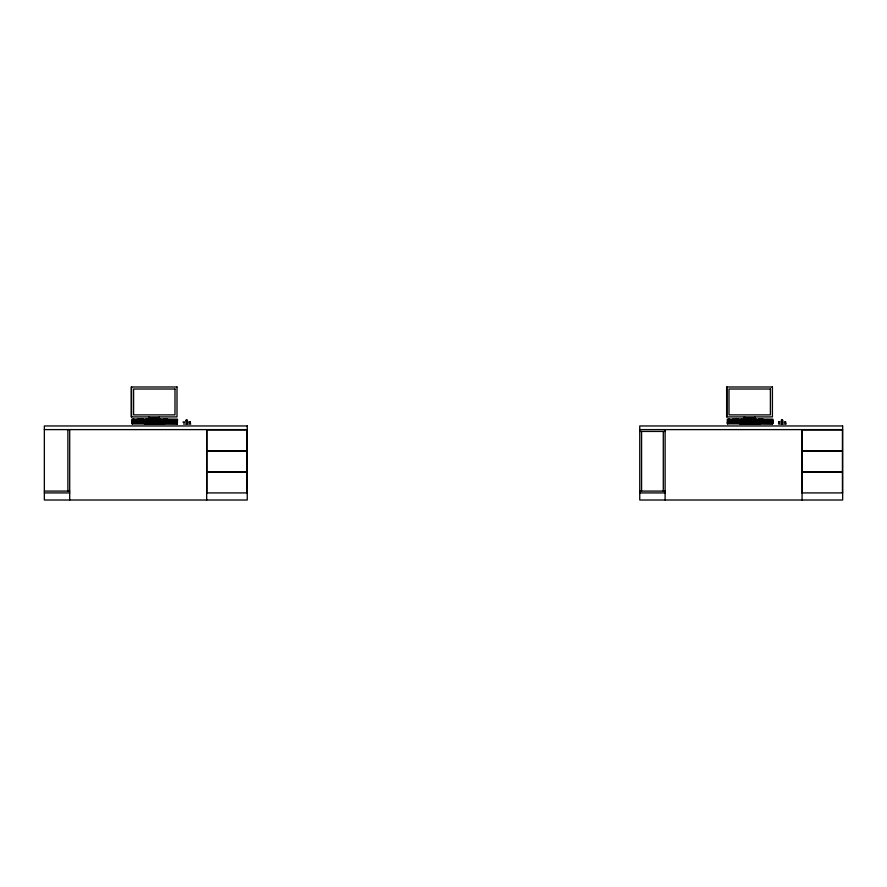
<?xml version="1.0" encoding="UTF-8"?>
<svg xmlns="http://www.w3.org/2000/svg" width="887" height="887" viewBox="0 0 887 887"><rect width="100%" height="100%" fill="white"/><g stroke="black" fill="none" stroke-linecap="round" stroke-linejoin="round"><path stroke-width="1.33" d="M149.238 416.912L149.193 417.932L159.283 417.932L159.338 416.912M744.537 420.638L744.636 416.912M754.737 416.912L754.693 417.932L744.537 417.932M185.882 420.294C184.984 420.527 188.188 420.216 187.49 420.36M781.281 420.294C780.383 420.527 783.587 420.216 782.888 420.36M177.433 420.294L177.145 423.931L132.274 423.931L131.986 423.254L177.234 423.653L177.533 422.157M727.285 423.254L772.632 423.653L772.943 422.157M778.664 421.713L778.631 423.709L778.764 421.547M177.433 423.254L177.145 423.931M177.234 423.653L177.533 419.174L152.631 419.174M132.418 420.028L134.425 420.072M132.396 420.615L138.472 420.87L137.097 420.704M132.651 421.802L136.642 421.824M138.738 421.802L137.097 421.813M155.624 420.072L157.509 419.784M157.587 419.795L159.405 419.784M162.432 420.737L164.55 420.327M161.246 422.19L161.356 420.194M164.217 421.048L162.221 420.97L162.421 420.183M161.478 422.511L132.418 422.511M167.743 420.139L168.297 420.017L166.479 420.105M169.04 419.684L177.023 420.061L173.497 420.139M168.297 420.416L163.552 420.449M166.479 421.691L168.275 421.724L168.308 422.5M166.279 421.868L168.153 421.702M168.297 420.97L167.898 420.327M168.042 422.19L162.62 421.835M168.275 422.511L162.221 422.5M173.22 421.458L176.624 421.458M176.624 422.201C179.085 420.072 173.675 419.363 175.205 421.436M177.001 422.511L169.04 422.511M749.149 420.726L748.362 420.704M752.387 421.425L748.872 421.436M756.755 419.618L755.314 419.751M757.631 419.64L763.696 419.64L761.878 420.105M757.631 420.216L763.552 420.05M757.631 420.615L762.365 420.582M759.76 419.784L761.478 420.105M756.5 422.201L756.5 420.327M757.631 421.724L763.696 421.724L763.297 422.201M759.616 421.048L757.631 420.97M756.877 422.511L727.817 422.511M759.76 421.868L761.567 421.791M761.545 421.048L759.782 421.048L759.948 420.327M759.948 421.458C757.808 421.591 763.053 421.048 761.833 422.09M763.674 421.38L757.675 421.392M768.364 420.66L766.346 420.682M763.674 422.511L757.642 422.511M768.486 420.36L770.293 420.36L770.204 422.19M768.486 420.737L772.278 420.593L766.911 420.371L768.02 420.516M770.603 421.458L772.023 421.458M772.023 422.201C774.418 419.584 768.342 419.54 770.603 422.201M772.4 422.511L764.439 422.511M742.075 419.174L727.285 419.174L727.384 423.842L772.544 423.931L772.832 420.294M166.113 421.802L162.221 421.724L162.62 422.201M733.771 419.784L731.952 420.072M759.594 422.19L757.675 422.112L763.474 422.179M132.451 420.205L132.695 422.19L161.301 422.134L161.101 420.327M145.28 420.704L146.122 420.881M164.239 419.784L162.365 420.05M162.62 420.327L162.421 421.026L167.743 421.114M164.139 420.105L166.069 420.105M166.069 420.682L168.042 420.715M169.417 420.327L169.273 422.19L176.823 422.134M166.069 422.19L166.146 421.48M173.275 421.081L174.539 421.114M739.459 419.618L731.753 420.006M740.678 420.704L741.521 420.881M749.825 421.458L748.872 422.19M758.03 420.327L757.82 421.026L763.507 421.003L763.297 420.327M759.549 420.682L761.478 420.338M764.827 420.327L764.771 422.19L764.616 420.183M756.6 422.19L756.755 420.194M761.478 422.19L761.478 421.469M766.745 421.458L768.275 421.436M768.674 421.081L770.204 421.092M768.674 421.458L770.149 421.436M770.149 421.835L768.364 421.868M158.917 419.983L160.968 419.983M160.946 420.516L157.598 420.283M754.327 419.983L756.411 420.493L752.941 420.516M132.995 419.03L134.059 419.174M132.995 419.983L135.046 419.983M135.988 419.751L134.879 419.618L136.01 419.606M132.995 420.36L135.6 420.493L133.028 420.516M135.024 420.139L133.028 420.139M136.942 420.139L135.844 419.994L136.975 419.983M144.514 419.606L147.674 419.618M149.36 419.03L150.491 419.163L149.36 419.174M132.995 421.114L135.046 421.114M140.224 420.36L141.355 420.493L140.257 420.516M152.353 419.174L151.222 419.041L152.353 419.03M135.877 421.114L137.474 421.114M142.142 420.36L143.273 420.493L142.175 420.516M145.479 419.983L146.61 420.116L145.501 420.139M147.508 419.751L144.548 419.751M154.205 419.03L155.292 419.03M135.024 421.27L133.028 421.27M147.397 419.983L148.495 419.983M149.426 419.751L148.317 419.618L149.448 419.606M137.452 421.27L135.877 421.258M138.305 421.114L139.902 421.114M145.135 420.516L144.027 420.371L145.158 420.36M148.462 420.139L147.43 420.139M139.88 421.27L138.361 421.27M140.734 421.114L150.812 421.114M150.38 420.139L149.282 419.994L150.413 419.983M159.882 419.03L160.968 419.03M144.171 420.893L143.129 420.893M147.952 420.726L147.198 420.704M140.479 420.682L149.992 420.87L149.116 420.704M153.673 420.36L154.793 420.493L153.695 420.516M164.749 419.03L165.814 419.174M155.591 420.36L156.677 420.36M160.946 419.751L159.904 419.751M166.678 419.03L167.743 419.174M151.644 421.114L153.24 421.114M156.655 420.516L155.613 420.516M150.779 421.27L140.734 421.258M153.24 421.258L151.666 421.27M154.061 421.114L155.668 421.114M155.635 421.27L154.094 421.27M156.489 421.114L158.097 421.114M158.917 421.114L160.968 421.114M160.946 420.893L156.578 420.893M158.063 421.27L156.522 421.27M160.946 421.27L158.95 421.27M171.546 419.983L172.677 420.116L171.579 420.139M173.475 419.983L176.879 420.05M176.469 419.751L175.426 419.751M163.884 421.27L162.853 421.27M171.546 420.36L172.677 420.493L171.579 420.516M173.475 420.36L174.894 420.36L174.894 421.78M167.776 421.258L166.701 421.27M171.546 420.737L172.677 420.87L171.579 420.893M169.617 421.114L172.643 421.114M172.643 421.258L169.683 421.27M174.573 421.258L173.497 421.27M728.404 419.03L729.469 419.174M730.323 419.606L731.409 419.606M736.143 419.03L737.241 419.03M728.404 419.983L730.456 419.983M731.387 419.751L730.345 419.751M728.404 420.36L730.999 420.493L728.427 420.516M730.422 420.139L728.427 420.139M732.34 420.139L731.243 419.994L732.374 419.983M728.404 420.737L731.952 420.87L728.427 420.893M744.77 419.03L745.834 419.174M728.404 421.114L730.456 421.114M741.842 419.606L742.973 419.739L741.865 419.751M737.552 420.36L738.683 420.493L737.574 420.516M740.878 419.983L742.009 420.116L740.911 420.139M749.604 419.03L750.668 419.174M730.422 421.27L728.427 421.27M731.276 421.114L732.884 421.114M739.47 420.36L740.556 420.36M742.807 419.983L743.894 419.983M732.85 421.27L731.276 421.258M733.704 421.114L735.312 421.114M736.132 421.114L746.211 421.114M740.534 420.516L739.492 420.516M743.871 420.139L742.829 420.139M755.28 419.03L756.345 419.174M735.279 421.27L733.771 421.27M739.57 420.893L738.538 420.893M742.452 420.516L741.355 420.371L742.486 420.36M745.79 420.139L744.681 419.994L745.812 419.983M753.362 419.606L754.493 419.739L753.396 419.751M745.268 420.726L744.526 420.704M755.28 419.606L756.411 419.739M760.148 419.03L761.223 419.174M762.077 419.03L763.142 419.174M750.99 420.36L752.121 420.493L751.012 420.516M746.189 421.27L736.132 421.258M747.042 421.114L748.639 421.114M748.639 421.258L747.065 421.27M751.045 421.27L749.493 421.27M751.899 421.114L753.495 421.114M766.956 419.606L768.02 419.595M753.473 421.27L751.921 421.27M754.327 421.114L756.378 421.114M756.378 421.258L754.349 421.27M771.867 419.751L770.836 419.751M759.294 421.27L758.285 421.27M766.956 420.737L768.02 420.726M763.175 421.258L762.11 421.27M765.026 421.114L768.042 421.114M768.042 421.258L765.082 421.27M769.971 421.258L768.907 421.27M132.795 421.458L143.361 421.436M162.221 421.369L168.275 421.38L168.242 419.629L162.221 419.64L162.565 420.105M166.479 420.327L166.301 421.048L167.898 421.059M152.109 421.813L150.59 421.458M729.469 419.595L728.094 420.105M728.194 420.327L728.149 422.19L727.994 420.183M751.001 419.773L749.205 420.072M761.878 420.327L763.496 420.737M749.382 421.813L747.907 421.824M772.278 420.05L764.616 420.05M159.017 419.185L158.074 419.185M163.862 419.185L162.92 419.185M158.03 420.139L156.966 420.116L158.884 419.994M735.29 419.185L734.336 419.185M759.261 419.185L758.318 419.185M753.44 420.139L752.364 420.116L754.283 419.994M132.795 419.751L132.396 422.5M136.798 419.739L137.973 419.739L136.554 420.072M152.963 420.704L153.739 420.726M159.183 420.682L159.239 417.932M732.551 421.458L735.633 421.868M763.142 421.114L763.552 420.194M757.775 422.101L759.948 421.824M189.386 422.456A1.918 0.787 26.6 0 0 190.25 422.079L183.143 421.957A1.918 0.787 -26.6 0 0 184.097 422.445M186.525 423.942L186.813 423.942M785.45 422.378A1.918 0.787 26.6 0 0 785.649 422.079L778.542 421.957A1.918 0.787 -26.6 0 0 779.218 422.467M781.924 423.942L782.212 423.942M143.639 419.185L142.729 419.185M157.099 419.185L156.19 419.185M169.716 419.595L170.659 419.595M186.603 419.994L186.669 423.942M733.361 419.185L732.451 419.185M739.037 419.185L738.128 419.185M743.871 419.185L742.84 419.163L752.631 419.041L751.588 419.185M751.533 419.595L752.575 419.618L749.205 419.618M765.115 419.595L766.058 419.595M732.839 420.726L733.782 420.726M746.277 420.726L747.22 420.726M782.012 419.994L782.068 423.942M141.831 419.03L140.833 419.185M146.665 419.03L145.668 419.185M742.075 419.03L741.066 419.185M747.752 419.03L746.754 419.185M140.179 419.174L147.098 419.174M132.595 419.618L134.469 419.618M140.301 419.618L144.06 419.618M160.968 419.606L153.595 420.006M727.994 419.618L730.023 420.006M144.06 420.072L140.268 420.072M173.53 419.762L174.539 419.595M739.459 420.072L735.678 420.072M768.94 419.762L769.938 419.595M168.098 420.05L162.787 420.116L168.297 420.216M757.72 420.039L763.208 420.116M186.292 420.349L187.035 420.349M762.365 420.449L757.631 420.416M781.702 420.349L782.445 420.349M163.552 420.582L167.898 420.704M173.497 420.516L176.879 420.593M151.999 420.682L160.968 420.737M732.041 420.682L741.521 420.737M743.561 420.682L756.7 420.737M133.028 420.893L136.421 420.726M141.21 420.893L142.253 420.726M154.66 420.893L155.691 420.726M173.497 420.893L176.823 420.737M736.62 420.893L737.651 420.726M750.058 420.893L751.101 420.726M751.976 420.893L756.411 420.748M768.907 420.893L769.938 420.726M748.872 421.081L751.067 421.114M763.297 421.059L761.7 421.048M145.79 421.436L154.892 421.436M734.924 421.436L731.409 421.425M737.352 421.436L746.444 421.436M168.098 422.101L166.479 422.201M727.994 422.134L756.711 422.134M764.616 422.134L772.233 422.134M131.886 422.157L132.185 422.855L177.234 422.855M727.285 422.157L727.595 422.855L772.632 422.855M144.459 424.019L164.649 424.019M183.509 424.019L190.816 424.019M739.858 424.019L760.048 424.019M778.908 424.019L786.215 424.019M44.35 429.607L247.251 429.607M639.749 429.607L842.65 429.607M639.749 431.437L665.117 431.437M44.35 491.088L69.707 491.088M639.749 491.088L665.117 491.088M44.35 492.917L69.707 492.917M206.671 492.917L247.251 492.917M639.749 492.917L665.117 492.917M802.07 492.917L842.65 492.917M735.667 420.726L734.469 420.704M172.544 419.595L171.513 419.618M137.008 419.185L138.084 419.163L131.886 419.174L132.274 423.931M174.473 420.726L173.131 420.671M176.336 420.726L175.393 421.247M772.233 420.183L772.433 422.5M759.904 420.105L757.886 420.094M759.904 420.682L757.886 420.671M768.63 422.19L768.475 421.125M176.823 420.183L177.023 422.5M165.969 420.327L166.168 421.037L164.405 421.048M166.423 420.682L164.405 420.671M172.765 420.704L172.965 421.78M165.969 421.458L166.434 422.09M166.279 421.325L164.139 421.658M755.28 419.174L772.943 419.174L772.544 423.931M735.667 419.784L733.782 420.072M770.792 421.247L771.934 420.76M155.591 419.773L153.795 420.072M785.383 421.547L785.538 423.676L785.516 421.78M189.973 421.547L190.128 423.676L190.106 421.78M842.45 492.917L842.45 472.117L802.269 472.117L802.269 492.917M802.07 429.607L802.07 500.013M782.445 420.227L782.445 420.915M781.702 420.227L781.702 420.915M757.62 420.227L757.62 420.959M757.62 421.735L757.62 422.5M744.293 416.912L744.293 419.451M727.673 423.931L727.595 422.855M726.974 386.987L726.974 416.912M665.117 429.607L665.117 500.013M663.288 431.437L663.288 491.088M641.578 431.437L641.578 491.088M247.041 492.917L247.041 472.117L206.871 472.117L206.871 492.917M206.671 429.607L206.671 500.013M187.035 420.227L187.035 420.915M186.292 420.227L186.292 420.915M169.018 420.227L169.018 422.101M148.894 416.912L148.894 419.451M132.185 422.855L132.185 423.653M131.575 386.987L131.575 416.912M69.707 429.607L69.707 500.013M67.889 429.607L67.889 491.088M138.871 419.019L139.98 419.041L138.937 419.019M138.782 419.595L139.891 419.618L138.782 419.595M137.829 419.972L138.926 419.994L137.829 419.972M136.41 420.349L137.518 420.371L136.443 420.349M139.747 419.972L140.845 419.994L139.747 419.972M147.497 419.019L148.606 419.041L147.53 419.019M141.665 419.972L142.774 419.994L141.698 419.972M138.328 420.349L139.436 420.371L138.361 420.349M143.583 419.972L144.692 419.994L143.65 419.972M139.292 420.726L140.401 420.748L139.326 420.726M150.302 419.595L151.411 419.618L150.369 419.595M152.231 419.595L153.329 419.618L152.231 419.595M146.011 420.349L147.12 420.371L146.078 420.349M147.929 420.349L149.038 420.371L147.929 420.349M151.267 419.972L152.376 419.994L151.267 419.972M149.859 420.349L150.956 420.371L149.881 420.349M153.185 419.972L154.294 419.994L153.185 419.972M151.777 420.349L152.874 420.371L151.81 420.349M155.103 419.972L156.212 419.994L155.136 419.972M150.812 420.726L151.921 420.748L150.845 420.726M169.65 419.972L170.747 419.994L169.683 419.972M169.65 420.349L170.747 420.371L169.683 420.349M169.65 420.726L170.747 420.748L169.683 420.726M733.227 419.972L734.336 419.994L733.227 419.972M731.819 420.349L732.917 420.371L731.819 420.349M735.146 419.972L736.254 419.994L735.146 419.972M733.737 420.349L734.835 420.371L733.771 420.349M737.064 419.972L738.172 419.994L737.097 419.972M739.946 419.595L741.055 419.618L740.013 419.595M735.656 420.349L736.753 420.371L735.722 420.349M738.993 419.972L740.091 419.994L739.015 419.972M743.794 419.595L748.728 419.618L743.849 419.595M753.418 419.019L754.515 419.041L753.451 419.019M746.666 419.972L747.774 419.994L746.666 419.972M743.339 420.349L744.437 420.371L743.339 420.349M742.375 420.726L743.483 420.748L742.375 420.726M745.257 420.349L746.355 420.371L745.291 420.349M748.595 419.972L749.692 419.994L748.595 419.972M747.176 420.349L748.284 420.371L747.209 420.349M750.513 419.972L751.611 419.994L750.546 419.972M749.094 420.349L750.202 420.371L749.16 420.349M765.049 419.972L766.157 419.994L765.082 419.972M765.049 420.349L766.157 420.371L765.082 420.349M765.049 420.726L766.157 420.748L765.082 420.726M177.001 386.987L131.221 386.987L131.221 416.912L177.001 416.912L177.001 386.987M772.411 386.987L726.63 386.987L726.63 416.912L772.411 416.912L772.411 386.987M174.983 389.016L133.593 389.016L133.593 414.883L174.983 414.883L174.983 389.016M770.382 389.016L728.992 389.016L728.992 414.883L770.382 414.883L770.382 389.016M247.251 425.96L44.35 425.96L44.35 500.013L247.251 500.013L247.251 425.96M842.65 425.96L639.749 425.96L639.749 500.013L842.65 500.013L842.65 425.96M247.041 429.918L206.871 429.918L206.871 450.707L247.041 450.707L247.041 429.918M842.45 429.918L802.269 429.918L802.269 450.707L842.45 450.707L842.45 429.918M247.041 451.017L206.871 451.017L206.871 471.806L247.041 471.806L247.041 451.017M842.45 451.017L802.269 451.017L802.269 471.806L842.45 471.806L842.45 451.017"/></g></svg>
